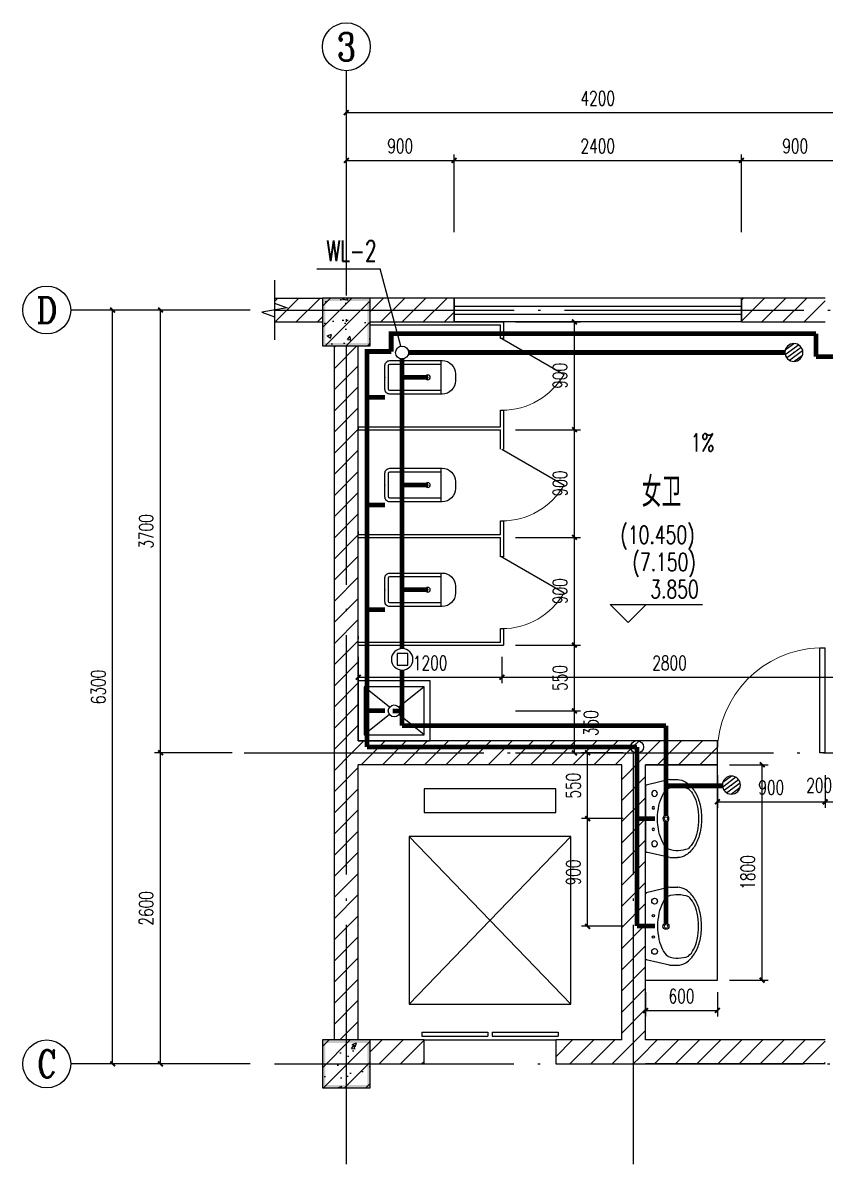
# Model space of a CAD drawing. Extents: x 6128144 to 12201635, y -1670122 to -706096.
# Drawn here: x 6212666 to 6219369, y -742251 to -732714 of the extents above; entities that cross this region are included whole.
import ezdxf
from ezdxf.enums import TextEntityAlignment as Align

# ---------------------------------------------------------------- set-up
doc = ezdxf.new("R2010")
doc.units = 0
doc.header["$LTSCALE"] = 1000
doc.header["$MEASUREMENT"] = 0
doc.linetypes.add('DASH', pattern=[0.35, 0.25, -0.1])
doc.linetypes.add('DOTE', pattern=[2.42, 2, -0.2, 0.02, -0.2])
doc.layers.get('0').update_dxf_attribs({"linetype": 'CONTINUOUS'})
doc.layers.get('Defpoints').update_dxf_attribs({"linetype": 'CONTINUOUS'})
for name, color, linetype in [('AXIS', 3, 'CONTINUOUS'), ('AXIS_TEXT', 7, 'CONTINUOUS'), ('COLUMN', 9, 'CONTINUOUS'), ('DIM_ELEV', 3, 'CONTINUOUS'), ('DIM_SYMB', 3, 'CONTINUOUS'), ('DOTE', 252, 'CONTINUOUS'), ('EQUIP_污水', 7, 'CONTINUOUS'), ('LATRINE', 6, 'CONTINUOUS'), ('LVTRY', 6, 'CONTINUOUS'), ('PIPE-给水', 3, 'CONTINUOUS'), ('PUB_DIM', 3, 'CONTINUOUS'), ('PUB_HATCH', 8, 'CONTINUOUS'), ('PUB_TEXT', 7, 'CONTINUOUS'), ('STAIR', 5, 'CONTINUOUS'), ('TWT_LEAD', 3, 'CONTINUOUS'), ('WALL', 2, 'CONTINUOUS'), ('WINDOW', 4, 'CONTINUOUS'), ('回水', 2, 'DASH'), ('排水', 221, 'CONTINUOUS')]:
    doc.layers.add(name, color=color, linetype=linetype)
doc.styles.add('_TCH_AXIS', font='COMPLEX', dxfattribs={"bigfont": 'GBCBIG'})
doc.styles.add('_TCH_DIM', font='SIMPLEX', dxfattribs={"bigfont": 'GBCBIG'})
doc.styles.add('_TCH_DIM_T3', font='SIMPLEX', dxfattribs={"width": 0.705882, "bigfont": 'GBCBIG'})
doc.styles.add('COMPLEX', font='COMPLEX')
doc.styles.add('schuco', font='sceie.shx', dxfattribs={"width": 0.7, "bigfont": 'sceic.shx'})
doc.styles.add('TG_LINETYPE', font='SIMPLEX', dxfattribs={"width": 0.8, "height": 3, "bigfont": 'HZTXT'})
doc.styles.add('X02W-L0100$0$_TWT_SERIAL', font='SIMPLEX', dxfattribs={"width": 0.8, "height": 3.5, "bigfont": 'HZTXT'})
doc.linetypes.add('TG_J', pattern='A,2,-0.3,["J",TG_LINETYPE,S=0.1,R=0,X=-0.23,Y=-0.15],0', length=2.3)
doc.dimstyles.new('_TCH_ARCH&&50', dxfattribs={"dimtxt": 119, "dimasz": 40, "dimexe": 50, "dimexo": 100, "dimgap": 60.5, "dimtad": 1, "dimdec": 0, "dimzin": 0, "dimdsep": 46, "dimtxsty": '_TCH_DIM_T3', "dimblk": 'ARCHTICK', "dimcen": 0.09, "dimclrt": 7, "dimazin": 2, "dimtfac": 1, "dimtdec": 0, "dimtix": 1, "dimtmove": 2, "dimatfit": 3, "dimfxl": 0, "dimtolj": 1, "dimtzin": 0, "dimarcsym": 0})
pattern_1 = [(45, (284924.3, 65536.4), (-88.388383, 88.388383), [])]
pattern_2 = [(45, (284924.3, 65446.64), (-88.3883476, 88.3883476), []), (50, (284924.3, 65446.64), (358.630091, -31.376067), [37.5, -412.5]), (355, (284924.3, 65446.64), (-69.375667, 376.096067), [30, -330]), (100.4514, (284954.2, 65444.02), (289.25469, 344.719771), [31.870095, -350.571056]), (46.1842, (284924.3, 65546.64), (533.620524, -82.759507), [56.25, -618.75]), (96.6356, (284968.77, 65539.74), (467.331353, 487.058935), [47.805144, -525.8565]), (351.1842, (284924.3, 65546.64), (467.330973, 487.0593), [45, -495]), (21, (284974.3, 65521.64), (298.453526, -201.309445), [37.5, -412.5]), (326, (284974.3, 65521.64), (121.657666, 362.575023), [30, -330]), (71.4514, (284999.17, 65504.86), (420.111314, 161.265248), [31.870095, -350.571056]), (37.5, (284924.3, 65446.64), (6.0799277, 166.446927), [0, -326, 0, -335, 0, -331.25]), (7.5, (284924.3, 65446.64), (131.5347687, 197.205856), [0, -191, 0, -318.5, 0, -126.25]), (327.5, (284812.8, 65446.64), (266.911218, -11.277436), [0, -125, 0, -390, 0, -517.5]), (317.5, (284762.8, 65446.64), (291.593085, 50.052491), [0, -162.5, 0, -259, 0, -367.5])]

# ---------------------------------------------------------------- blocks, each defined once
blk = doc.blocks.new('$lvtry$00000171')
at = {"layer": '排水'}
for p, q in [((-74.2, 10.6), (-10.6, 74.2)), ((-69.8, -27.4), (27.4, 69.8)), ((-53, -53), (53, 53)), ((-27.4, -69.8), (69.8, 27.4)), ((10.6, -74.2), (74.2, -10.6))]:
    blk.add_line(p, q, dxfattribs=at)
blk.add_circle((0, 0), 75, dxfattribs=at)
blk.add_point((0, 0), dxfattribs=at)
blk = doc.blocks.new('$plan$00000344')
for p, q in [((-280, -10), (-280, 0)), ((280, 0), (280, -10)), ((-250.5, -188.9), (-250.5, -185.7)), ((-247.8, -182.8), (-250.2, -184.9))]:
    blk.add_line(p, q)
for points in [[(-280, 0), (280, 0)], [(-325.7, -199.5), (-280, -5)], [(325.7, -203.7), (280, -5)]]:
    blk.add_lwpolyline(points)
at = {"flags": 128}
for points in [[(-253, -188.3, 0.172546), (-249.7, -357.5, 0.726395)], [(253, -188.3, -0.172546), (249.7, -357.5, -0.726395)]]:
    blk.add_lwpolyline(points, format="xyb", dxfattribs=at)
for points in [[(253, -188.3, 0.098208), (193.2, -140.8, 0.066287), (110.4, -111.4, 0.052428), (0, -99.8, 0.052428), (-110.4, -111.4, 0.066287), (-193.2, -140.8, 0.093876), (-250.8, -185.7, 0.171377)], [(-325.7, -199.5, 0.008223), (-325.7, -203.7, 0.149285)], [(-325.7, -265.7, 0.149285), (-304.4, -336.6, 0.107079), (-230.9, -407.7, 0.075625), (-131, -450.5, 0.062436), (-0.8, -467.3, 0.062436), (129.6, -451.5, 0.075625), (229.8, -409.6, 0.107079), (303.8, -339.1, 0.149285), (325.7, -268.3, 0.005205), (325.7, -265.7, 0.086596)], [(-249.5, -357.7, 0.091341), (-193.2, -401.2, 0.066287), (-110.4, -430.6, 0.052428), (0, -442.2, 0.052428), (110.4, -430.6, 0.066287), (193.2, -401.2, 0.091756), (249.7, -357.5, 0.171377)]]:
    blk.add_lwpolyline(points, format="xyb")
for points in [[(-325.7, -203.7), (-325.7, -268.3)], [(325.7, -203.7), (325.7, -268.3)]]:
    blk.add_lwpolyline(points, dxfattribs=at)
for centre, radius in [((-210, -75), 24), ((-210, -75), 24), ((-210, -75), 24), ((-90, -65), 10), ((90, -65), 10), ((210, -75), 24), ((0, -170), 25)]:
    blk.add_circle(centre, radius)
at = {"lineweight": 13}
blk.add_circle((0, -170), 15, dxfattribs=at)
blk.add_arc((-249.5, -185.7), 1, 131.32236, 180)
blk = doc.blocks.new('_LV12')
for p, q in [((-250, -50), (-39, -218.8)), ((39, -218.8), (250, -50)), ((-250, -450), (-39, -281.2)), ((39, -281.2), (250, -450))]:
    blk.add_line(p, q)
for points in [[(300, -500), (300, 0), (-300, 0), (-300, -500)], [(250, -450), (250, -50), (-250, -50), (-250, -450)]]:
    blk.add_lwpolyline(points, close=True)
blk.add_circle((0, -250), 50)
blk = doc.blocks.new('$TCHSYS$APDOOR2D')
blk.add_line((0.5, 0), (0, 0.866))
at = {"lineweight": 13}
blk.add_arc((0.5, 0), 1, 120, 180, dxfattribs=at)
blk = doc.blocks.new('$lvtry$00000200')
at = {"color": 0}
for p, q in [((-109.8, -40), (-109.8, -469.7)), ((99.8, -30), (-99.8, -30)), ((109.8, -469.7), (109.8, -40))]:
    blk.add_line(p, q, dxfattribs=at)
blk.add_lwpolyline([(99.8, 0), (-99.8, 0, 0.414214), (-139.8, -40), (-139.8, -479.7, 0.414214), (-29.8, -589.7), (29.8, -589.7, 0.414214), (139.8, -479.7), (139.8, -40, 0.414214)], format="xyb", close=True, dxfattribs=at)
blk.add_lwpolyline([(139.8, -469.7), (-139.8, -469.7)], dxfattribs=at)
blk.add_circle((0, -358.6), 20, dxfattribs=at)
for centre, start, end in [((-99.8, -40), 90, 180), ((99.8, -40), 0, 90)]:
    blk.add_arc(centre, 10, start, end, dxfattribs=at)
for p in [(0, 0), (0, -358.6)]:
    blk.add_point(p, dxfattribs=at)
blk = doc.blocks.new('_AXISO')
blk.add_circle((0, 0), 0.5)
at = {"layer": 'AXIS_TEXT', "style": 'COMPLEX', "width": 1.041667}
blk.add_attdef('A', text='', height=0.56, dxfattribs=at).set_placement((-0.25, -0.28), (0.25, -0.28), align=Align.FIT)
blk = doc.blocks.new('$TCHSYS$LDOR22D')
for p, q in [((-0.5167, 0.8333), (-0.0167, 0.8333)), ((-0.5167, 0.8333), (-0.5167, 0.6667)), ((-0.0167, 0.8333), (-0.0167, 0.6667)), ((0.0167, 0.8333), (0.0167, 0.6667)), ((0.0167, 0.8333), (0.5167, 0.8333)), ((0.5167, 0.8333), (0.5167, 0.6667)), ((-0.5167, 0.6667), (-0.0167, 0.6667)), ((0.0167, 0.6667), (0.5167, 0.6667)), ((-0.5, 0.5), (0.5, 0.5))]:
    blk.add_line(p, q)
blk = doc.blocks.new('_ArchTick')
at = {"color": 0, "linetype": 'ByBlock', "const_width": 0.4}
blk.add_lwpolyline([(-0.5, -0.5), (0.5, 0.5)], dxfattribs=at)
blk = doc.blocks.new('*D2218')
at = {"layer": 'Defpoints', "color": 0}
for p in [(6215468.5, -737912), (6216668.5, -737912), (6216668.5, -738182.4)]:
    blk.add_point(p, dxfattribs=at)
at = {"layer": 'PUB_DIM', "color": 0, "lineweight": -2}
for p, q in [((6215468.5, -738012), (6215468.5, -738232.4)), ((6216668.5, -738012), (6216668.5, -738232.4)), ((6215468.5, -738182.4), (6216668.5, -738182.4))]:
    blk.add_line(p, q, dxfattribs=at)
at = {"layer": 'PUB_DIM', "color": 0, "lineweight": -2, "xscale": 40, "yscale": 40, "zscale": 40, "rotation": 180}
blk.add_blockref('_ArchTick', (6215468.5, -738182.4), dxfattribs=at)
at = {"layer": 'PUB_DIM', "color": 0, "lineweight": -2, "xscale": 40, "yscale": 40, "zscale": 40}
blk.add_blockref('_ArchTick', (6216668.5, -738182.4), dxfattribs=at)
at = {"layer": 'PUB_DIM', "color": 7, "insert": (6216068.5, -738062.4), "char_height": 119, "attachment_point": 5, "style": '_TCH_DIM_T3'}
blk.add_mtext('\\A1;1200', dxfattribs=at)
blk = doc.blocks.new('*D2219')
at = {"layer": 'Defpoints', "color": 0}
for p in [(6216668.5, -737912), (6219468.5, -737912), (6219468.5, -738182.4)]:
    blk.add_point(p, dxfattribs=at)
at = {"layer": 'PUB_DIM', "color": 0, "lineweight": -2}
for p, q in [((6216668.5, -738012), (6216668.5, -738232.4)), ((6219468.5, -738012), (6219468.5, -738232.4)), ((6216668.5, -738182.4), (6219468.5, -738182.4))]:
    blk.add_line(p, q, dxfattribs=at)
at = {"layer": 'PUB_DIM', "color": 0, "lineweight": -2, "xscale": 40, "yscale": 40, "zscale": 40, "rotation": 180}
blk.add_blockref('_ArchTick', (6216668.5, -738182.4), dxfattribs=at)
at = {"layer": 'PUB_DIM', "color": 0, "lineweight": -2, "xscale": 40, "yscale": 40, "zscale": 40}
blk.add_blockref('_ArchTick', (6219468.5, -738182.4), dxfattribs=at)
at = {"layer": 'PUB_DIM', "color": 7, "insert": (6218068.5, -738062.4), "char_height": 119, "attachment_point": 5, "style": '_TCH_DIM_T3'}
blk.add_mtext('\\A1;2800', dxfattribs=at)
blk = doc.blocks.new('*D2220')
at = {"layer": 'Defpoints', "color": 0}
for p in [(6216681, -735213.6), (6217273.9, -735213.6), (6216681, -736113.6)]:
    blk.add_point(p, dxfattribs=at)
at = {"layer": 'PUB_DIM', "color": 0, "lineweight": -2}
for p, q in [((6216781, -735213.6), (6217323.9, -735213.6)), ((6217273.9, -736113.6), (6217273.9, -735213.6)), ((6216781, -736113.6), (6217323.9, -736113.6))]:
    blk.add_line(p, q, dxfattribs=at)
at = {"layer": 'PUB_DIM', "color": 0, "lineweight": -2, "xscale": 40, "yscale": 40, "zscale": 40}
for p, rotation in [((6217273.9, -735213.6), 90), ((6217273.9, -736113.6), 270)]:
    blk.add_blockref('_ArchTick', p, dxfattribs=dict(at, rotation=rotation))
at = {"layer": 'PUB_DIM', "color": 7, "insert": (6217153.9, -735663.6), "char_height": 119, "attachment_point": 5, "rotation": 90, "style": '_TCH_DIM_T3'}
blk.add_mtext('\\A1;900', dxfattribs=at)
blk = doc.blocks.new('*D2221')
at = {"layer": 'Defpoints', "color": 0}
for p in [(6216681, -736113.6), (6217273.9, -736113.6), (6216681, -737013.6)]:
    blk.add_point(p, dxfattribs=at)
at = {"layer": 'PUB_DIM', "color": 0, "lineweight": -2}
for p, q in [((6216781, -736113.6), (6217323.9, -736113.6)), ((6217273.9, -737013.6), (6217273.9, -736113.6)), ((6216781, -737013.6), (6217323.9, -737013.6))]:
    blk.add_line(p, q, dxfattribs=at)
at = {"layer": 'PUB_DIM', "color": 0, "lineweight": -2, "xscale": 40, "yscale": 40, "zscale": 40}
for p, rotation in [((6217273.9, -736113.6), 90), ((6217273.9, -737013.6), 270)]:
    blk.add_blockref('_ArchTick', p, dxfattribs=dict(at, rotation=rotation))
at = {"layer": 'PUB_DIM', "color": 7, "insert": (6217153.9, -736563.6), "char_height": 119, "attachment_point": 5, "rotation": 90, "style": '_TCH_DIM_T3'}
blk.add_mtext('\\A1;900', dxfattribs=at)
blk = doc.blocks.new('*D2222')
at = {"layer": 'Defpoints', "color": 0}
for p in [(6216681, -737013.6), (6217273.9, -737013.6), (6216681, -737913.6)]:
    blk.add_point(p, dxfattribs=at)
at = {"layer": 'PUB_DIM', "color": 0, "lineweight": -2}
for p, q in [((6216781, -737013.6), (6217323.9, -737013.6)), ((6217273.9, -737913.6), (6217273.9, -737013.6)), ((6216781, -737913.6), (6217323.9, -737913.6))]:
    blk.add_line(p, q, dxfattribs=at)
at = {"layer": 'PUB_DIM', "color": 0, "lineweight": -2, "xscale": 40, "yscale": 40, "zscale": 40}
for p, rotation in [((6217273.9, -737013.6), 90), ((6217273.9, -737913.6), 270)]:
    blk.add_blockref('_ArchTick', p, dxfattribs=dict(at, rotation=rotation))
at = {"layer": 'PUB_DIM', "color": 7, "insert": (6217153.9, -737463.6), "char_height": 119, "attachment_point": 5, "rotation": 90, "style": '_TCH_DIM_T3'}
blk.add_mtext('\\A1;900', dxfattribs=at)
blk = doc.blocks.new('*D2223')
at = {"layer": 'Defpoints', "color": 0}
for p in [(6216681, -737913.6), (6217273.9, -737913.6), (6216681, -738463.6)]:
    blk.add_point(p, dxfattribs=at)
at = {"layer": 'PUB_DIM', "color": 0, "lineweight": -2}
for p, q in [((6216781, -737913.6), (6217323.9, -737913.6)), ((6217273.9, -738463.6), (6217273.9, -737913.6)), ((6216781, -738463.6), (6217323.9, -738463.6))]:
    blk.add_line(p, q, dxfattribs=at)
at = {"layer": 'PUB_DIM', "color": 0, "lineweight": -2, "xscale": 40, "yscale": 40, "zscale": 40}
for p, rotation in [((6217273.9, -737913.6), 90), ((6217273.9, -738463.6), 270)]:
    blk.add_blockref('_ArchTick', p, dxfattribs=dict(at, rotation=rotation))
at = {"layer": 'PUB_DIM', "color": 7, "insert": (6217153.9, -738188.6), "char_height": 119, "attachment_point": 5, "rotation": 90, "style": '_TCH_DIM_T3'}
blk.add_mtext('\\A1;550', dxfattribs=at)
blk = doc.blocks.new('*D2224')
at = {"layer": 'Defpoints', "color": 0}
for p in [(6216681, -738463.6), (6217273.9, -738463.6), (6216681, -738813.6)]:
    blk.add_point(p, dxfattribs=at)
at = {"layer": 'PUB_DIM', "color": 0, "lineweight": -2}
for p, q in [((6216781, -738463.6), (6217323.9, -738463.6)), ((6217273.9, -738813.6), (6217273.9, -738463.6)), ((6216781, -738813.6), (6217323.9, -738813.6))]:
    blk.add_line(p, q, dxfattribs=at)
at = {"layer": 'PUB_DIM', "color": 0, "lineweight": -2, "xscale": 40, "yscale": 40, "zscale": 40}
for p, rotation in [((6217273.9, -738463.6), 90), ((6217273.9, -738813.6), 270)]:
    blk.add_blockref('_ArchTick', p, dxfattribs=dict(at, rotation=rotation))
at = {"layer": 'PUB_DIM', "color": 7, "insert": (6217411.4, -738565.9), "char_height": 119, "attachment_point": 5, "rotation": 90, "style": '_TCH_DIM_T3'}
blk.add_mtext('\\A1;350', dxfattribs=at)
blk = doc.blocks.new('*D2236')
at = {"layer": 'Defpoints', "color": 0}
for p in [(6217384, -739363.6), (6217781.6, -739363.6), (6217781.6, -740263.6)]:
    blk.add_point(p, dxfattribs=at)
at = {"layer": 'PUB_DIM', "color": 0, "lineweight": -2}
for p, q in [((6217681.6, -739363.6), (6217334, -739363.6)), ((6217384, -740263.6), (6217384, -739363.6)), ((6217681.6, -740263.6), (6217334, -740263.6))]:
    blk.add_line(p, q, dxfattribs=at)
at = {"layer": 'PUB_DIM', "color": 0, "lineweight": -2, "xscale": 40, "yscale": 40, "zscale": 40}
for p, rotation in [((6217384, -739363.6), 90), ((6217384, -740263.6), 270)]:
    blk.add_blockref('_ArchTick', p, dxfattribs=dict(at, rotation=rotation))
at = {"layer": 'PUB_DIM', "color": 7, "insert": (6217264, -739813.6), "char_height": 119, "attachment_point": 5, "rotation": 90, "style": '_TCH_DIM_T3'}
blk.add_mtext('\\A1;900', dxfattribs=at)
blk = doc.blocks.new('*D2237')
at = {"layer": 'Defpoints', "color": 0}
for p in [(6217384, -738813.6), (6217781.6, -738813.6), (6217781.6, -739363.6)]:
    blk.add_point(p, dxfattribs=at)
at = {"layer": 'PUB_DIM', "color": 0, "lineweight": -2}
for p, q in [((6217681.6, -738813.6), (6217334, -738813.6)), ((6217384, -739363.6), (6217384, -738813.6)), ((6217681.6, -739363.6), (6217334, -739363.6))]:
    blk.add_line(p, q, dxfattribs=at)
at = {"layer": 'PUB_DIM', "color": 0, "lineweight": -2, "xscale": 40, "yscale": 40, "zscale": 40}
for p, rotation in [((6217384, -738813.6), 90), ((6217384, -739363.6), 270)]:
    blk.add_blockref('_ArchTick', p, dxfattribs=dict(at, rotation=rotation))
at = {"layer": 'PUB_DIM', "color": 7, "insert": (6217264, -739088.6), "char_height": 119, "attachment_point": 5, "rotation": 90, "style": '_TCH_DIM_T3'}
blk.add_mtext('\\A1;550', dxfattribs=at)
blk = doc.blocks.new('*D2238')
at = {"layer": 'Defpoints', "color": 0}
for p in [(6218468.5, -738913.6), (6218842, -738913.6), (6218468.5, -740713.6)]:
    blk.add_point(p, dxfattribs=at)
at = {"layer": 'PUB_DIM', "color": 0, "lineweight": -2}
for p, q in [((6218568.5, -738913.6), (6218892, -738913.6)), ((6218842, -740713.6), (6218842, -738913.6)), ((6218568.5, -740713.6), (6218892, -740713.6))]:
    blk.add_line(p, q, dxfattribs=at)
at = {"layer": 'PUB_DIM', "color": 0, "lineweight": -2, "xscale": 40, "yscale": 40, "zscale": 40}
for p, rotation in [((6218842, -738913.6), 90), ((6218842, -740713.6), 270)]:
    blk.add_blockref('_ArchTick', p, dxfattribs=dict(at, rotation=rotation))
at = {"layer": 'PUB_DIM', "color": 7, "insert": (6218722, -739813.6), "char_height": 119, "attachment_point": 5, "rotation": 90, "style": '_TCH_DIM_T3'}
blk.add_mtext('\\A1;1800', dxfattribs=at)
blk = doc.blocks.new('*D2239')
at = {"layer": 'Defpoints', "color": 0}
for p in [(6217868.5, -740713.6), (6218468.5, -740713.6), (6218468.5, -740967.2)]:
    blk.add_point(p, dxfattribs=at)
at = {"layer": 'PUB_DIM', "color": 0, "lineweight": -2}
for p, q in [((6217868.5, -740813.6), (6217868.5, -741017.2)), ((6218468.5, -740813.6), (6218468.5, -741017.2)), ((6217868.5, -740967.2), (6218468.5, -740967.2))]:
    blk.add_line(p, q, dxfattribs=at)
at = {"layer": 'PUB_DIM', "color": 0, "lineweight": -2, "xscale": 40, "yscale": 40, "zscale": 40, "rotation": 180}
blk.add_blockref('_ArchTick', (6217868.5, -740967.2), dxfattribs=at)
at = {"layer": 'PUB_DIM', "color": 0, "lineweight": -2, "xscale": 40, "yscale": 40, "zscale": 40}
blk.add_blockref('_ArchTick', (6218468.5, -740967.2), dxfattribs=at)
at = {"layer": 'PUB_DIM', "color": 7, "insert": (6218168.5, -740847.2), "char_height": 119, "attachment_point": 5, "style": '_TCH_DIM_T3'}
blk.add_mtext('\\A1;600', dxfattribs=at)
blk = doc.blocks.new('*D2240')
at = {"layer": 'Defpoints', "color": 0}
for p in [(6213815.8, -738813.6), (6214515.8, -738813.6), (6214515.8, -741413.6)]:
    blk.add_point(p, dxfattribs=at)
at = {"layer": 'PUB_DIM', "color": 0, "lineweight": -2}
for p, q in [((6214415.8, -738813.6), (6213765.8, -738813.6)), ((6213815.8, -741413.6), (6213815.8, -738813.6)), ((6214415.8, -741413.6), (6213765.8, -741413.6))]:
    blk.add_line(p, q, dxfattribs=at)
at = {"layer": 'PUB_DIM', "color": 0, "lineweight": -2, "xscale": 40, "yscale": 40, "zscale": 40}
for p, rotation in [((6213815.8, -738813.6), 90), ((6213815.8, -741413.6), 270)]:
    blk.add_blockref('_ArchTick', p, dxfattribs=dict(at, rotation=rotation))
at = {"layer": 'PUB_DIM', "color": 7, "insert": (6213695.8, -740113.6), "char_height": 119, "attachment_point": 5, "rotation": 90, "style": '_TCH_DIM_T3'}
blk.add_mtext('\\A1;2600', dxfattribs=at)
blk = doc.blocks.new('*D2241')
at = {"layer": 'Defpoints', "color": 0}
for p in [(6213815.8, -735113.6), (6214515.8, -735113.6), (6214515.8, -738813.6)]:
    blk.add_point(p, dxfattribs=at)
at = {"layer": 'PUB_DIM', "color": 0, "lineweight": -2}
for p, q in [((6214415.8, -735113.6), (6213765.8, -735113.6)), ((6213815.8, -738813.6), (6213815.8, -735113.6)), ((6214415.8, -738813.6), (6213765.8, -738813.6))]:
    blk.add_line(p, q, dxfattribs=at)
at = {"layer": 'PUB_DIM', "color": 0, "lineweight": -2, "xscale": 40, "yscale": 40, "zscale": 40}
for p, rotation in [((6213815.8, -735113.6), 90), ((6213815.8, -738813.6), 270)]:
    blk.add_blockref('_ArchTick', p, dxfattribs=dict(at, rotation=rotation))
at = {"layer": 'PUB_DIM', "color": 7, "insert": (6213695.8, -736963.6), "char_height": 119, "attachment_point": 5, "rotation": 90, "style": '_TCH_DIM_T3'}
blk.add_mtext('\\A1;3700', dxfattribs=at)
blk = doc.blocks.new('*D2242')
at = {"layer": 'AXIS', "color": 0, "lineweight": -2}
for p, q in [((6214415.8, -735113.6), (6213365.8, -735113.6)), ((6213415.8, -741413.6), (6213415.8, -735113.6)), ((6214415.8, -741413.6), (6213365.8, -741413.6))]:
    blk.add_line(p, q, dxfattribs=at)
at = {"layer": 'Defpoints', "color": 0}
for p in [(6213415.8, -735113.6), (6214515.8, -735113.6), (6214515.8, -741413.6)]:
    blk.add_point(p, dxfattribs=at)
at = {"layer": 'AXIS', "color": 0, "lineweight": -2, "xscale": 40, "yscale": 40, "zscale": 40}
for p, rotation in [((6213415.8, -735113.6), 90), ((6213415.8, -741413.6), 270)]:
    blk.add_blockref('_ArchTick', p, dxfattribs=dict(at, rotation=rotation))
at = {"layer": 'AXIS', "color": 7, "insert": (6213295.8, -738263.6), "char_height": 119, "attachment_point": 5, "rotation": 90, "style": '_TCH_DIM_T3'}
blk.add_mtext('\\A1;6300', dxfattribs=at)
blk = doc.blocks.new('*D2258')
at = {"layer": 'Defpoints', "color": 0}
for p in [(6218468.5, -738901.6), (6219368.5, -738901.6), (6219368.5, -739223.5)]:
    blk.add_point(p, dxfattribs=at)
at = {"layer": 'PUB_DIM', "color": 0, "lineweight": -2}
for p, q in [((6218468.5, -739001.6), (6218468.5, -739273.5)), ((6219368.5, -739001.6), (6219368.5, -739273.5)), ((6218468.5, -739223.5), (6219368.5, -739223.5))]:
    blk.add_line(p, q, dxfattribs=at)
at = {"layer": 'PUB_DIM', "color": 0, "lineweight": -2, "xscale": 40, "yscale": 40, "zscale": 40, "rotation": 180}
blk.add_blockref('_ArchTick', (6218468.5, -739223.5), dxfattribs=at)
at = {"layer": 'PUB_DIM', "color": 0, "lineweight": -2, "xscale": 40, "yscale": 40, "zscale": 40}
blk.add_blockref('_ArchTick', (6219368.5, -739223.5), dxfattribs=at)
at = {"layer": 'PUB_DIM', "color": 7, "insert": (6218918.5, -739103.5), "char_height": 119, "attachment_point": 5, "style": '_TCH_DIM_T3'}
blk.add_mtext('\\A1;900', dxfattribs=at)
blk = doc.blocks.new('*D2259')
at = {"layer": 'Defpoints', "color": 0}
for p in [(6219368.5, -738901.6), (6219568.5, -738901.6), (6219568.5, -739223.5)]:
    blk.add_point(p, dxfattribs=at)
at = {"layer": 'PUB_DIM', "color": 0, "lineweight": -2}
for p, q in [((6219368.5, -739001.6), (6219368.5, -739273.5)), ((6219568.5, -739001.6), (6219568.5, -739273.5)), ((6219368.5, -739223.5), (6219568.5, -739223.5))]:
    blk.add_line(p, q, dxfattribs=at)
at = {"layer": 'PUB_DIM', "color": 0, "lineweight": -2, "xscale": 40, "yscale": 40, "zscale": 40, "rotation": 180}
blk.add_blockref('_ArchTick', (6219368.5, -739223.5), dxfattribs=at)
at = {"layer": 'PUB_DIM', "color": 0, "lineweight": -2, "xscale": 40, "yscale": 40, "zscale": 40}
blk.add_blockref('_ArchTick', (6219568.5, -739223.5), dxfattribs=at)
at = {"layer": 'PUB_DIM', "color": 7, "insert": (6219318.6, -739086), "char_height": 119, "attachment_point": 5, "style": '_TCH_DIM_T3'}
blk.add_mtext('\\A1;200', dxfattribs=at)
blk = doc.blocks.new('*D2262')
at = {"layer": 'Defpoints', "color": 0}
for p in [(6216268.5, -733863.6), (6215368.5, -734563.6), (6216268.5, -734563.6)]:
    blk.add_point(p, dxfattribs=at)
at = {"layer": 'PUB_DIM', "color": 0, "lineweight": -2}
for p, q in [((6215368.5, -734463.6), (6215368.5, -733813.6)), ((6216268.5, -734463.6), (6216268.5, -733813.6)), ((6215368.5, -733863.6), (6216268.5, -733863.6))]:
    blk.add_line(p, q, dxfattribs=at)
at = {"layer": 'PUB_DIM', "color": 0, "lineweight": -2, "xscale": 40, "yscale": 40, "zscale": 40, "rotation": 180}
blk.add_blockref('_ArchTick', (6215368.5, -733863.6), dxfattribs=at)
at = {"layer": 'PUB_DIM', "color": 0, "lineweight": -2, "xscale": 40, "yscale": 40, "zscale": 40}
blk.add_blockref('_ArchTick', (6216268.5, -733863.6), dxfattribs=at)
at = {"layer": 'PUB_DIM', "color": 7, "insert": (6215818.5, -733743.6), "char_height": 119, "attachment_point": 5, "style": '_TCH_DIM_T3'}
blk.add_mtext('\\A1;900', dxfattribs=at)
blk = doc.blocks.new('*D2263')
at = {"layer": 'Defpoints', "color": 0}
for p in [(6218668.5, -733863.6), (6216268.5, -734563.6), (6218668.5, -734563.6)]:
    blk.add_point(p, dxfattribs=at)
at = {"layer": 'PUB_DIM', "color": 0, "lineweight": -2}
for p, q in [((6216268.5, -734463.6), (6216268.5, -733813.6)), ((6218668.5, -734463.6), (6218668.5, -733813.6)), ((6216268.5, -733863.6), (6218668.5, -733863.6))]:
    blk.add_line(p, q, dxfattribs=at)
at = {"layer": 'PUB_DIM', "color": 0, "lineweight": -2, "xscale": 40, "yscale": 40, "zscale": 40, "rotation": 180}
blk.add_blockref('_ArchTick', (6216268.5, -733863.6), dxfattribs=at)
at = {"layer": 'PUB_DIM', "color": 0, "lineweight": -2, "xscale": 40, "yscale": 40, "zscale": 40}
blk.add_blockref('_ArchTick', (6218668.5, -733863.6), dxfattribs=at)
at = {"layer": 'PUB_DIM', "color": 7, "insert": (6217468.5, -733743.6), "char_height": 119, "attachment_point": 5, "style": '_TCH_DIM_T3'}
blk.add_mtext('\\A1;2400', dxfattribs=at)
blk = doc.blocks.new('*D2264')
at = {"layer": 'Defpoints', "color": 0}
for p in [(6219568.5, -733863.6), (6218668.5, -734563.6), (6219568.5, -734563.6)]:
    blk.add_point(p, dxfattribs=at)
at = {"layer": 'PUB_DIM', "color": 0, "lineweight": -2}
for p, q in [((6218668.5, -734463.6), (6218668.5, -733813.6)), ((6219568.5, -734463.6), (6219568.5, -733813.6)), ((6218668.5, -733863.6), (6219568.5, -733863.6))]:
    blk.add_line(p, q, dxfattribs=at)
at = {"layer": 'PUB_DIM', "color": 0, "lineweight": -2, "xscale": 40, "yscale": 40, "zscale": 40, "rotation": 180}
blk.add_blockref('_ArchTick', (6218668.5, -733863.6), dxfattribs=at)
at = {"layer": 'PUB_DIM', "color": 0, "lineweight": -2, "xscale": 40, "yscale": 40, "zscale": 40}
blk.add_blockref('_ArchTick', (6219568.5, -733863.6), dxfattribs=at)
at = {"layer": 'PUB_DIM', "color": 7, "insert": (6219118.5, -733743.6), "char_height": 119, "attachment_point": 5, "style": '_TCH_DIM_T3'}
blk.add_mtext('\\A1;900', dxfattribs=at)
blk = doc.blocks.new('*D2268')
at = {"layer": 'AXIS', "color": 0, "lineweight": -2}
for p, q in [((6215368.5, -734463.6), (6215368.5, -733413.6)), ((6219568.5, -734463.6), (6219568.5, -733413.6)), ((6215368.5, -733463.6), (6219568.5, -733463.6))]:
    blk.add_line(p, q, dxfattribs=at)
at = {"layer": 'Defpoints', "color": 0}
for p in [(6219568.5, -733463.6), (6215368.5, -734563.6), (6219568.5, -734563.6)]:
    blk.add_point(p, dxfattribs=at)
at = {"layer": 'AXIS', "color": 0, "lineweight": -2, "xscale": 40, "yscale": 40, "zscale": 40, "rotation": 180}
blk.add_blockref('_ArchTick', (6215368.5, -733463.6), dxfattribs=at)
at = {"layer": 'AXIS', "color": 0, "lineweight": -2, "xscale": 40, "yscale": 40, "zscale": 40}
blk.add_blockref('_ArchTick', (6219568.5, -733463.6), dxfattribs=at)
at = {"layer": 'AXIS', "color": 7, "insert": (6217468.5, -733343.6), "char_height": 119, "attachment_point": 5, "style": '_TCH_DIM_T3'}
blk.add_mtext('\\A1;4200', dxfattribs=at)
blk = doc.blocks.new('$DorLib2D$00000001')
for p, q in [((0.45, 0.975), (0.5, 0.975)), ((0.45, 0), (0.45, 0.975)), ((0.5, 0), (0.5, 0.975)), ((0.5, 0), (0.45, 0))]:
    blk.add_line(p, q)
at = {"lineweight": 13}
blk.add_arc((0.475, 0), 0.975, 91.4693, 180, dxfattribs=at)
blk = doc.blocks.new('$WINLIB2D$00000001')
at = {"color": 0}
for points in [[(-0.5, 0.5), (-0.5, -0.5)], [(-0.5, 0.5), (0.5, 0.5)], [(0.5, -0.5), (0.5, 0.5)], [(0.5, 0.1667), (-0.5, 0.1667)], [(0.5, -0.1667), (-0.5, -0.1667)], [(-0.5, -0.5), (0.5, -0.5)]]:
    blk.add_lwpolyline(points, dxfattribs=at)
blk = doc.blocks.new('$TwtSys$00000136')
at = {"elevation": 0}
blk.add_lwpolyline([(-51.3, 45.2), (50.9, 45.2), (50.9, -49.1), (-51.3, -49.1)], close=True, dxfattribs=at)
blk.add_circle((0, 0, 0), 93.8)

msp = doc.modelspace()

# ---------------------------------------------------------------- hatches: boundary and pattern name
at = {"layer": 'COLUMN', "linetype": 'ByBlock'}
for points in [[(6215568.5, -735013.6), (6215168.5, -735013.6), (6215193.5, -735038.6), (6215543.5, -735038.6)], [(6215168.5, -735013.6), (6215168.5, -735413.6), (6215193.5, -735388.6), (6215193.5, -735038.6)], [(6215568.5, -735413.6), (6215568.5, -735013.6), (6215543.5, -735038.6), (6215543.5, -735388.6)], [(6215168.5, -735413.6), (6215568.5, -735413.6), (6215543.5, -735388.6), (6215193.5, -735388.6)], [(6215568.5, -741213.6), (6215168.5, -741213.6), (6215193.5, -741238.6), (6215543.5, -741238.6)], [(6215168.5, -741213.6), (6215168.5, -741613.6), (6215193.5, -741588.6), (6215193.5, -741238.6)], [(6215568.5, -741613.6), (6215568.5, -741213.6), (6215543.5, -741238.6), (6215543.5, -741588.6)], [(6215168.5, -741613.6), (6215568.5, -741613.6), (6215543.5, -741588.6), (6215193.5, -741588.6)]]:
    msp.add_hatch(color=256, dxfattribs=at).paths.add_polyline_path(points)
at = {"layer": 'PUB_HATCH', "linetype": 'ByBlock'}
h = msp.add_hatch(dxfattribs=at)
h.set_pattern_fill('普通砖', color=256, scale=50, style=0)
h.set_pattern_definition(pattern_1)
h.paths.add_polyline_path([(6215168.5, -735213.6), (6215168.5, -735013.6), (6214768.5, -735013.6), (6214768.5, -735213.6)])
h = msp.add_hatch(dxfattribs=at)
h.set_pattern_fill('钢筋混凝土', color=256, scale=50, style=0)
h.set_pattern_definition(pattern_2)
h.paths.add_polyline_path([(6215168.5, -735413.6), (6215568.5, -735413.6), (6215568.5, -735013.6), (6215168.5, -735013.6)])
h = msp.add_hatch(dxfattribs=at)
h.set_pattern_fill('普通砖', color=256, scale=50, style=0)
h.set_pattern_definition(pattern_1)
h.paths.add_polyline_path([(6215568.5, -735013.6), (6215568.5, -735213.6), (6216268.5, -735213.6), (6216268.5, -735013.6)])
h = msp.add_hatch(dxfattribs=at)
h.set_pattern_fill('普通砖', color=256, scale=50, style=0)
h.set_pattern_definition(pattern_1)
h.paths.add_polyline_path([(6219368.5, -735213.6), (6219368.5, -735013.6), (6218668.5, -735013.6), (6218668.5, -735213.6)])
h = msp.add_hatch(dxfattribs=at)
h.set_pattern_fill('普通砖', color=256, scale=50, style=0)
h.set_pattern_definition(pattern_1)
h.paths.add_polyline_path([(6215468.5, -735413.6), (6215268.5, -735413.6), (6215268.5, -738813.6), (6215401.8, -738813.6), (6215443.5, -738738.6), (6215468.5, -738713.6)])
h = msp.add_hatch(dxfattribs=at)
h.set_pattern_fill('普通砖', color=256, scale=50, style=0)
h.set_pattern_definition(pattern_1)
h.paths.add_polyline_path([(6217468.5, -738913.6), (6217468.5, -738713.6), (6215468.5, -738713.6), (6215443.5, -738738.6), (6215401.8, -738813.6), (6215443.5, -738888.6), (6215468.5, -738913.6)])
h = msp.add_hatch(dxfattribs=at)
h.set_pattern_fill('普通砖', color=256, scale=50, style=0)
h.set_pattern_definition(pattern_1)
h.paths.add_polyline_path([(6217768.5, -738846.9), (6217768.5, -738713.6), (6217468.5, -738713.6), (6217468.5, -738913.6), (6217668.5, -738913.6), (6217693.5, -738888.6)])
h = msp.add_hatch(dxfattribs=at)
h.set_pattern_fill('普通砖', color=256, scale=50, style=0)
h.set_pattern_definition(pattern_1)
h.paths.add_polyline_path([(6217843.5, -738888.6), (6217868.5, -738913.6), (6218468.5, -738913.6), (6218468.5, -738713.6), (6217768.5, -738713.6), (6217768.5, -738846.9)])
h = msp.add_hatch(dxfattribs=at)
h.set_pattern_fill('普通砖', color=256, scale=50, style=0)
h.set_pattern_definition(pattern_1)
h.paths.add_polyline_path([(6215268.5, -741213.6), (6215468.5, -741213.6), (6215468.5, -738913.6), (6215443.5, -738888.6), (6215401.8, -738813.6), (6215268.5, -738813.6)])
h = msp.add_hatch(dxfattribs=at)
h.set_pattern_fill('普通砖', color=256, scale=50, style=0)
h.set_pattern_definition(pattern_1)
h.paths.add_polyline_path([(6217768.5, -741313.6), (6217868.5, -741213.6), (6217868.5, -738913.6), (6217843.5, -738888.6), (6217768.5, -738846.9), (6217693.5, -738888.6), (6217668.5, -738913.6), (6217668.5, -741213.6)])
h = msp.add_hatch(dxfattribs=at)
h.set_pattern_fill('钢筋混凝土', color=256, scale=50, style=0)
h.set_pattern_definition(pattern_2)
h.paths.add_polyline_path([(6215168.5, -741613.6), (6215568.5, -741613.6), (6215568.5, -741213.6), (6215168.5, -741213.6)])
h = msp.add_hatch(dxfattribs=at)
h.set_pattern_fill('普通砖', color=256, scale=50, style=0)
h.set_pattern_definition(pattern_1)
h.paths.add_polyline_path([(6215568.5, -741213.6), (6215568.5, -741413.6), (6216018.5, -741413.6), (6216018.5, -741213.6)])
h = msp.add_hatch(dxfattribs=at)
h.set_pattern_fill('普通砖', color=256, scale=50, style=0)
h.set_pattern_definition(pattern_1)
h.paths.add_polyline_path([(6217768.5, -741313.6), (6217668.5, -741213.6), (6217118.5, -741213.6), (6217118.5, -741413.6), (6217668.5, -741413.6)])
h = msp.add_hatch(dxfattribs=at)
h.set_pattern_fill('普通砖', color=256, scale=50, style=0)
h.set_pattern_definition(pattern_1)
h.paths.add_polyline_path([(6219368.5, -741413.6), (6219368.5, -741213.6), (6217868.5, -741213.6), (6217768.5, -741313.6), (6217868.5, -741413.6)])
h = msp.add_hatch(dxfattribs=at)
h.set_pattern_fill('普通砖', color=256, scale=50, style=0)
h.set_pattern_definition(pattern_1)
h.paths.add_polyline_path([(6217668.5, -741413.6), (6217868.5, -741413.6), (6217768.5, -741313.6)])

# ---------------------------------------------------------------- linework, layer by layer
at = {"color": 0}
for p in [(6215122, -734769.3), (6215823.7, -735416.2)]:
    msp.add_line(p, (6215650.4, -734769.3), dxfattribs=at)
for centre in [(6215834.2, -735468.9), (6217797.2, -738765.6)]:
    msp.add_circle(centre, 53.8, dxfattribs=at)
at = {"layer": 'AXIS', "color": 0}
for p, q in [((6215368.5, -734613.6), (6215368.5, -733113.6)), ((6214565.8, -735113.6), (6213065.8, -735113.6)), ((6214565.8, -741413.6), (6213065.8, -741413.6))]:
    msp.add_line(p, q, dxfattribs=at)
at = {"layer": 'COLUMN', "linetype": 'ByBlock'}
for p, q in [((6215568.5, -735013.6), (6215168.5, -735013.6)), ((6215168.5, -735013.6), (6215168.5, -735413.6)), ((6215568.5, -735413.6), (6215568.5, -735013.6)), ((6215168.5, -735413.6), (6215568.5, -735413.6)), ((6215568.5, -741213.6), (6215168.5, -741213.6)), ((6215168.5, -741213.6), (6215168.5, -741613.6)), ((6215568.5, -741613.6), (6215568.5, -741213.6)), ((6215168.5, -741613.6), (6215568.5, -741613.6))]:
    msp.add_line(p, q, dxfattribs=at)
at = {"layer": 'DIM_ELEV', "color": 0}
for p, q in [((6217722.5, -737723.6), (6217572.5, -737573.6)), ((6217572.5, -737573.6), (6218342.6, -737573.6)), ((6217722.5, -737723.6), (6217872.5, -737573.6))]:
    msp.add_line(p, q, dxfattribs=at)
at = {"layer": 'DIM_SYMB', "color": 0}
msp.add_lwpolyline([(6214768.5, -734863.6), (6214768.5, -735057.3), (6214873.5, -735095.5), (6214663.5, -735132.6), (6214768.5, -735169.8), (6214768.5, -735363.6)], dxfattribs=at)
at = {"layer": 'DIM_SYMB'}
msp.add_lwpolyline([(6218418.4, -736077.5, 0, 0, 0), (6218607.6, -735912.5, 80, 0, 0), (6218833.7, -735715.3, 0, 0, 0)], format="xyseb", dxfattribs=at)
at = {"layer": 'DOTE', "linetype": 'DOTE'}
for p, q in [((6215368.5, -742251.3), (6215368.5, -734613.6)), ((6214771.2, -735113.6), (6224471.2, -735113.6)), ((6214515.8, -738813.6), (6224621.2, -738813.6)), ((6217768.5, -742251.3), (6217768.5, -738813.6)), ((6214768.5, -741413.6), (6224468.5, -741413.6))]:
    msp.add_line(p, q, dxfattribs=at)
at = {"layer": 'LATRINE'}
for p, q in [((6215568.5, -735213.6), (6216681, -735213.6)), ((6215568.5, -735238.6), (6216656, -735238.6)), ((6216656, -735351.1), (6216656, -735238.6)), ((6216681, -735213.6), (6216681, -735351.1)), ((6216681, -735351.1), (6216656, -735351.1)), ((6216656, -736088.6), (6216656, -735951.1)), ((6216656, -735951.1), (6216681, -735951.1)), ((6216681, -735951.1), (6216681, -736101.1)), ((6215468.5, -736088.6), (6215468.5, -736113.6)), ((6215468.5, -736088.6), (6216656, -736088.6)), ((6215468.5, -736113.6), (6216656, -736113.6)), ((6216656, -736276.1), (6216656, -736113.6)), ((6216681, -736101.1), (6216681, -736276.1)), ((6216656, -736988.6), (6216656, -736876.1)), ((6216656, -736876.1), (6216681, -736876.1)), ((6216681, -736876.1), (6216681, -737001.1)), ((6215468.5, -736963.6), (6215468.5, -736988.6)), ((6215468.5, -736988.6), (6216656, -736988.6)), ((6215468.5, -737013.6), (6216656, -737013.6)), ((6216656, -737176.1), (6216656, -737013.6)), ((6216681, -737001.1), (6216681, -737176.1)), ((6216681, -737176.1), (6216656, -737176.1)), ((6215468.5, -737838.6), (6215468.5, -737863.6)), ((6216656, -737888.6), (6216656, -737776.1)), ((6216656, -737776.1), (6216681, -737776.1)), ((6216681, -737776.1), (6216681, -737913.6)), ((6215468.5, -737888.6), (6216656, -737888.6)), ((6215468.5, -737913.6), (6216681, -737913.6))]:
    msp.add_line(p, q, dxfattribs=at)
msp.add_lwpolyline([(6217868.5, -740713.6), (6218468.5, -740713.6), (6218468.5, -738913.6), (6217868.5, -738913.6)], dxfattribs=at)
at = {"layer": 'PIPE-给水', "linetype": 'TG_J', "ltscale": 0.4, "const_width": 40}
for points in [[(6215742.9, -735460.5), (6215742.9, -735311.7), (6219292.5, -735311.7)], [(6219292.5, -735503), (6219292.5, -735311.7)], [(6215742.9, -735460.5), (6215541.3, -735460.5), (6215541.3, -738765.6)], [(6219292.5, -735503), (6219836, -735503)], [(6215692.1, -735842.3), (6215541.3, -735842.3)], [(6215692.1, -736742.3), (6215541.3, -736742.3)], [(6215692.1, -737617.3), (6215541.3, -737617.3)], [(6215692.1, -738462.1), (6215541.3, -738462.1)], [(6217797.2, -738765.6), (6215541.3, -738765.6)], [(6217797.2, -740261.7), (6217797.2, -738765.6)], [(6217948, -739363.3), (6217797.2, -739363.3)], [(6217948, -740261.7), (6217797.2, -740261.7)]]:
    msp.add_lwpolyline(points, dxfattribs=at)
at = {"layer": 'STAIR'}
for p, q in [((6216018.5, -739113.6), (6216018.5, -739313.6)), ((6217118.5, -739113.6), (6216018.5, -739113.6)), ((6217118.5, -739313.6), (6217118.5, -739113.6)), ((6216018.5, -739313.6), (6217118.5, -739313.6)), ((6215893.5, -739513.6), (6215893.5, -740913.6)), ((6217243.5, -739513.6), (6215893.5, -739513.6)), ((6215893.5, -739513.6), (6217243.5, -740913.6)), ((6215893.5, -740913.6), (6217243.5, -739513.6)), ((6217243.5, -740913.6), (6217243.5, -739513.6)), ((6215893.5, -740913.6), (6217243.5, -740913.6))]:
    msp.add_line(p, q, dxfattribs=at)
at = {"layer": 'WALL', "linetype": 'ByBlock'}
for p, q in [((6214768.5, -735013.6), (6215168.5, -735013.6)), ((6214768.5, -735013.6), (6214768.5, -735213.6)), ((6216268.5, -735013.6), (6215568.5, -735013.6)), ((6216268.5, -735213.6), (6216268.5, -735013.6)), ((6219368.5, -735013.6), (6218668.5, -735013.6)), ((6218668.5, -735013.6), (6218668.5, -735213.6)), ((6214768.5, -735213.6), (6215168.5, -735213.6)), ((6215568.5, -735213.6), (6216268.5, -735213.6)), ((6218668.5, -735213.6), (6219368.5, -735213.6)), ((6215268.5, -738813.6), (6215268.5, -735413.6)), ((6215468.5, -738713.6), (6215468.5, -735413.6)), ((6217468.5, -738713.6), (6215468.5, -738713.6)), ((6217768.5, -738713.6), (6217468.5, -738713.6)), ((6218468.5, -738713.6), (6217768.5, -738713.6)), ((6218468.5, -738913.6), (6218468.5, -738713.6)), ((6215268.5, -741213.6), (6215268.5, -738813.6)), ((6217468.5, -738913.6), (6215468.5, -738913.6)), ((6215468.5, -741213.6), (6215468.5, -738913.6)), ((6217668.5, -738913.6), (6217468.5, -738913.6)), ((6217668.5, -741213.6), (6217668.5, -738913.6)), ((6217868.5, -741213.6), (6217868.5, -738913.6)), ((6217868.5, -738913.6), (6218468.5, -738913.6)), ((6216018.5, -741213.6), (6215568.5, -741213.6)), ((6216018.5, -741413.6), (6216018.5, -741213.6)), ((6217668.5, -741213.6), (6217118.5, -741213.6)), ((6217118.5, -741213.6), (6217118.5, -741413.6)), ((6219368.5, -741213.6), (6217868.5, -741213.6)), ((6215568.5, -741413.6), (6216018.5, -741413.6)), ((6217118.5, -741413.6), (6217668.5, -741413.6)), ((6217668.5, -741413.6), (6217668.5, -741413.6)), ((6217668.5, -741413.6), (6217868.5, -741413.6)), ((6219368.5, -741413.6), (6217868.5, -741413.6)), ((6217868.5, -741413.6), (6217868.5, -741413.6))]:
    msp.add_line(p, q, dxfattribs=at)
at = {"layer": '回水', "const_width": 40}
for points in [[(6219032.1, -735468.9), (6215888, -735468.9)], [(6215834.2, -735522.7), (6215834.2, -737942.9)], [(6216049.2, -735676.1), (6215834.2, -735676.1)], [(6216049.2, -736576.1), (6215834.2, -736576.1)], [(6216049.2, -737451.1), (6215834.2, -737451.1)], [(6215834.2, -738122.9), (6215834.2, -738587.3)], [(6215834.2, -738463.6), (6215756.3, -738463.6)], [(6218038.5, -738587.3), (6215834.2, -738587.3)], [(6218038.5, -738587.3), (6218038.5, -739338.6)], [(6218510.8, -739089.4), (6218038.5, -739089.4)], [(6218038.5, -739388.6), (6218038.5, -740238.6)]]:
    msp.add_lwpolyline(points, dxfattribs=at)

# ---------------------------------------------------------------- block references
at = {"layer": 'AXIS', "color": 0}
ref = msp.add_blockref('_AXISO', (6215368.5, -732913.6), dxfattribs=dict(at, xscale=400, yscale=400, zscale=400))
ref.add_attrib('A', '3', dxfattribs={"layer": 'AXIS_TEXT', "color": 0, "height": 233, "style": '_TCH_AXIS'}).set_placement((6215290.9, -733030.1), (6215446.2, -733030.1), align=Align.FIT)
ref = msp.add_blockref('_AXISO', (6212865.8, -735113.6), dxfattribs=dict(at, xscale=400, yscale=400, zscale=400))
ref.add_attrib('A', 'D', dxfattribs={"layer": 'AXIS_TEXT', "color": 0, "height": 217.6, "style": '_TCH_AXIS'}).set_placement((6212777.7, -735222.4), (6212953.9, -735222.4), align=Align.FIT)
ref = msp.add_blockref('_AXISO', (6212865.8, -741413.6), dxfattribs=dict(at, xscale=400, yscale=400, zscale=400))
ref.add_attrib('A', 'C', dxfattribs={"layer": 'AXIS_TEXT', "color": 0, "height": 227.8, "style": '_TCH_AXIS'}).set_placement((6212784.4, -741527.5), (6212947.2, -741527.5), align=Align.FIT)
at = {"layer": 'EQUIP_污水', "xscale": -0.9600000000209548, "yscale": 0.9600000000209548, "zscale": 0.9600000000000002, "rotation": 90}
msp.add_blockref('$TwtSys$00000136', (6215835, -738032.9, 0), dxfattribs=at)
at = {"layer": 'LATRINE', "xscale": 600, "yscale": -600, "zscale": 25, "rotation": 90}
for p in [(6216668.5, -735651.1), (6216668.5, -736576.1), (6216668.5, -737476.1)]:
    msp.add_blockref('$TCHSYS$APDOOR2D', p, dxfattribs=at)
at = {"layer": 'LATRINE', "yscale": -1, "rotation": 270}
msp.add_blockref('$plan$00000344', (6217868.5, -739363.6), dxfattribs=at)
at = {"layer": 'LATRINE', "rotation": 90}
msp.add_blockref('$plan$00000344', (6217868.5, -740263.6), dxfattribs=at)
at = {"layer": 'LVTRY', "yscale": -1}
for p, rotation in [((6219107.1, -735468.3), 81.34549654432699), ((6218585.5, -739083.3), 261.345496544327)]:
    msp.add_blockref('$lvtry$00000171', p, dxfattribs=dict(at, rotation=rotation))
at = {"layer": 'LVTRY', "xscale": -1, "rotation": 90}
for p in [(6215690.6, -735676.1), (6215690.6, -736576.1), (6215690.6, -737451.1)]:
    msp.add_blockref('$lvtry$00000200', p, dxfattribs=at)
at = {"layer": 'LVTRY', "rotation": 180}
msp.add_blockref('_LV12', (6215768.5, -738713.6), dxfattribs=at)
at = {"layer": 'WINDOW', "linetype": 'ByBlock'}
for name, p, xscale, yscale, zscale, rotation in [('$WINLIB2D$00000001', (6217468.5, -735113.6), -2400, -199.9999987673946, -2400, 359.9999999876253), ('$DorLib2D$00000001', (6218918.5, -738813.6), -900, -900, -900, 180.0000000058697)]:
    msp.add_blockref(name, p, dxfattribs=dict(at, xscale=xscale, yscale=yscale, zscale=zscale, rotation=rotation))
at = {"layer": 'WINDOW', "xscale": -1100, "yscale": -200.0000006614719, "zscale": -1100, "rotation": 180.0000000290286}
msp.add_blockref('$TCHSYS$LDOR22D', (6216568.5, -741313.6), dxfattribs=at)

# ---------------------------------------------------------------- texts
at = {"style": 'schuco', "width": 0.7}
msp.add_text('女卫', height=250, dxfattribs=at).set_placement((6217835.5, -736760.6))
at = {"layer": 'PUB_TEXT', "style": '_TCH_AXIS', "width": 0.705882}
msp.add_text('1%', height=148.75, dxfattribs=at).set_placement((6218244.4, -736295.2))
at = {"layer": 'PUB_TEXT', "color": 0, "style": '_TCH_DIM', "width": 0.705882}
for s, p in [('(10.450)', (6217657.6, -737066.1)), ('(7.150)', (6217757.6, -737293.6)), ('3.850', (6217907.6, -737521.1))]:
    msp.add_text(s, height=148.75, dxfattribs=at).set_placement(p)
at = {"layer": 'TWT_LEAD', "color": 7, "style": 'X02W-L0100$0$_TWT_SERIAL', "width": 0.64}
msp.add_text('WL-2', height=175, dxfattribs=at).set_placement((6215202.3, -734706.3))

# ---------------------------------------------------------------- dimensions: what is measured, and where the dimension line sits
at = {"layer": 'AXIS', "color": 0}
for p1, p2, picture, middle in [((6215368.5, -734563.6), (6219568.5, -734563.6), '*D2268', (6217468.5, -733343.6)), ((6214515.8, -741413.6), (6214515.8, -735113.6), '*D2242', (6213295.8, -738263.6))]:
    dim = msp.add_aligned_dim(p1=p1, p2=p2, distance=1100, dimstyle='_TCH_ARCH&&50', dxfattribs=at)
    dim.commit()
    dim.dimension.update_dxf_attribs({"geometry": picture, "text_midpoint": middle})
at = {"layer": 'PUB_DIM', "color": 0}
for p1, p2, distance, picture, middle in [((6215368.5, -734563.6), (6216268.5, -734563.6), 700, '*D2262', (6215818.5, -733743.6)), ((6216268.5, -734563.6), (6218668.5, -734563.6), 700, '*D2263', (6217468.5, -733743.6)), ((6218668.5, -734563.6), (6219568.5, -734563.6), 700, '*D2264', (6219118.5, -733743.6)), ((6214515.8, -738813.6), (6214515.8, -735113.6), 700, '*D2241', (6213695.8, -736963.6)), ((6216681, -736113.6), (6216681, -735213.6), -592.9, '*D2220', (6217153.9, -735663.6)), ((6216681, -737013.6), (6216681, -736113.6), -592.9, '*D2221', (6217153.9, -736563.6)), ((6216681, -737913.6), (6216681, -737013.6), -592.9, '*D2222', (6217153.9, -737463.6)), ((6215468.5, -737912), (6216668.5, -737912), -270.4, '*D2218', (6216068.5, -738062.4)), ((6216668.5, -737912), (6219468.5, -737912), -270.4, '*D2219', (6218068.5, -738062.4)), ((6216681, -738463.6), (6216681, -737913.6), -592.9, '*D2223', (6217153.9, -738188.6)), ((6214515.8, -741413.6), (6214515.8, -738813.6), 700, '*D2240', (6213695.8, -740113.6)), ((6217781.6, -739363.6), (6217781.6, -738813.6), 397.6, '*D2237', (6217264, -739088.6)), ((6218468.5, -740713.6), (6218468.5, -738913.6), -373.5, '*D2238', (6218722, -739813.6)), ((6218468.5, -738901.6), (6219368.5, -738901.6), -321.8, '*D2258', (6218918.5, -739103.5)), ((6217781.6, -740263.6), (6217781.6, -739363.6), 397.6, '*D2236', (6217264, -739813.6)), ((6217868.5, -740713.6), (6218468.5, -740713.6), -253.6, '*D2239', (6218168.5, -740847.2))]:
    dim = msp.add_aligned_dim(p1=p1, p2=p2, distance=distance, dimstyle='_TCH_ARCH&&50', dxfattribs=at)
    dim.commit()
    dim.dimension.update_dxf_attribs({"geometry": picture, "text_midpoint": middle})
for base, p1, p2, angle, picture, middle in [((6217273.9, -738463.6), (6216681, -738813.6), (6216681, -738463.6), 90, '*D2224', (6217411.4, -738565.9)), ((6219568.5, -739223.5), (6219368.5, -738901.6), (6219568.5, -738901.6), 0, '*D2259', (6219318.6, -739086))]:
    dim = msp.add_linear_dim(base=base, p1=p1, p2=p2, angle=angle, dimstyle='_TCH_ARCH&&50', dxfattribs=at)
    dim.commit()
    dim.dimension.update_dxf_attribs({"geometry": picture, "text_midpoint": middle, "dimtype": 161})

doc.saveas('drawing.dxf')
